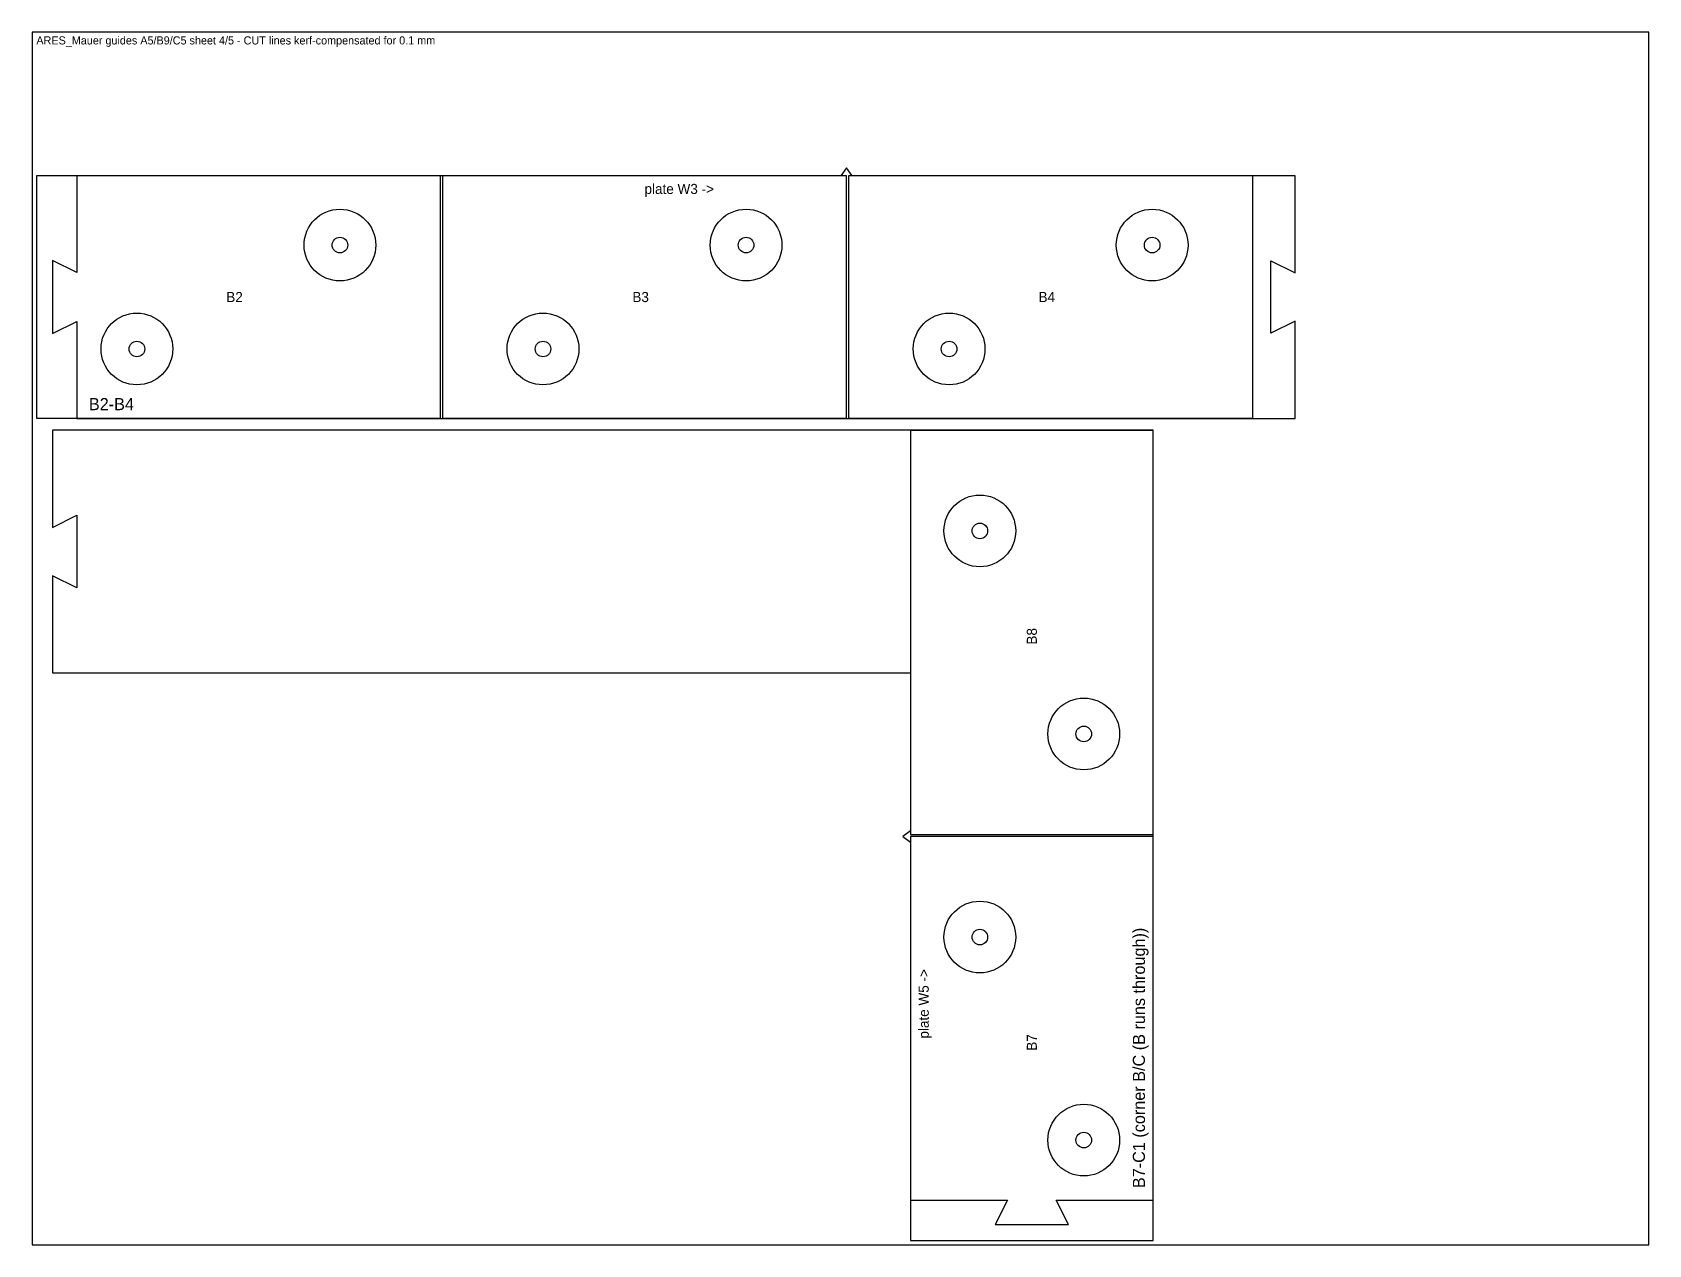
# Model space of a CAD drawing. Extents: x 0 to 800, y 0 to 600.
import ezdxf

# ---------------------------------------------------------------- set-up
doc = ezdxf.new("R2010")
doc.units = 0
for name, color, linetype in [('CUT', 1, 'CONTINUOUS'), ('ENGRAVE', 5, 'CONTINUOUS'), ('SHEET', 3, 'CONTINUOUS')]:
    doc.layers.add(name, color=color, linetype=linetype)

msp = doc.modelspace()

# ---------------------------------------------------------------- linework, layer by layer
at = {"layer": 'CUT', "color": 1}
for p, q in [((400.1747, 529.05), (21.95, 529.05)), ((21.95, 529.05), (21.95, 481.0809)), ((403, 532.8843), (400.1747, 529.05)), ((405.8253, 529.05), (403, 532.8843)), ((625.05, 529.05), (405.8253, 529.05)), ((625.05, 480.9692), (625.05, 529.05)), ((21.95, 481.0809), (9.95, 487.0809)), ((9.95, 487.0809), (9.95, 450.9191)), ((613, 451.0308), (613, 486.9692)), ((613, 486.9692), (625.05, 480.9692)), ((9.95, 450.9191), (21.95, 456.9191)), ((21.95, 456.9191), (21.95, 408.95)), ((625.05, 457.0308), (613, 451.0308)), ((625.05, 408.95), (625.05, 457.0308)), ((21.95, 408.95), (625.05, 408.95)), ((554.74, 403.05), (9.95, 403.05)), ((9.95, 403.05), (9.95, 354.9692)), ((554.74, 21.95), (554.74, 403.05)), ((9.95, 354.9692), (22, 360.9692)), ((22, 360.9692), (22, 325.0308)), ((22, 325.0308), (9.95, 331.0308)), ((9.95, 331.0308), (9.95, 282.95)), ((9.95, 282.95), (434.64, 282.95)), ((434.64, 282.95), (434.64, 204.8253)), ((434.64, 204.8253), (430.8057, 202)), ((430.8057, 202), (434.64, 199.1747)), ((434.64, 199.1747), (434.64, 21.95)), ((434.64, 21.95), (482.6091, 21.95)), ((482.6091, 21.95), (476.6091, 9.95)), ((512.7709, 9.95), (506.7709, 21.95)), ((506.7709, 21.95), (554.74, 21.95)), ((476.6091, 9.95), (512.7709, 9.95))]:
    msp.add_line(p, q, dxfattribs=at)
for centre in [(152.25, 494.714), (353.25, 494.714), (554.25, 494.714), (51.75, 443.286), (252.75, 443.286), (453.75, 443.286), (468.976, 353.25), (520.404, 252.75), (468.976, 152.25), (520.404, 51.75)]:
    msp.add_circle(centre, 3.86, dxfattribs=at)
at = {"layer": 'ENGRAVE', "color": 5}
for p, q in [((202, 529), (2, 529)), ((2, 529), (2, 409)), ((202, 409), (202, 529)), ((403, 529), (203, 529)), ((203, 529), (203, 409)), ((403, 409), (403, 529)), ((604, 529), (404, 529)), ((404, 529), (404, 409)), ((604, 409), (604, 529)), ((2, 409), (202, 409)), ((203, 409), (403, 409)), ((404, 409), (604, 409)), ((554.69, 403), (434.69, 403)), ((434.69, 403), (434.69, 203)), ((554.69, 203), (554.69, 403)), ((434.69, 203), (554.69, 203)), ((554.69, 202), (434.69, 202)), ((434.69, 202), (434.69, 2)), ((554.69, 2), (554.69, 202)), ((434.69, 2), (554.69, 2))]:
    msp.add_line(p, q, dxfattribs=at)
for centre in [(152.25, 494.714), (353.25, 494.714), (554.25, 494.714), (51.75, 443.286), (252.75, 443.286), (453.75, 443.286), (468.976, 353.25), (520.404, 252.75), (468.976, 152.25), (520.404, 51.75)]:
    msp.add_circle(centre, 17.75, dxfattribs=at)
at = {"layer": 'SHEET', "color": 3}
for p, q in [((800, 600), (0, 600)), ((0, 600), (0, 0)), ((800, 0), (800, 600)), ((0, 0), (800, 0))]:
    msp.add_line(p, q, dxfattribs=at)

# ---------------------------------------------------------------- texts
at = {"layer": 'ENGRAVE', "color": 5}
for s, height, p in [('plate W3 ->', 5, (303, 520)), ('B2', 5, (96, 466.5)), ('B3', 5, (297, 466.5)), ('B4', 5, (498, 466.5)), ('B2-B4', 6, (28, 413))]:
    msp.add_text(s, height=height, dxfattribs=at).set_placement(p)
for s, height, p in [('B8', 5, (497.19, 297)), ('B7-C1 (corner B/C (B runs through))', 6, (550.69, 28)), ('plate W5 ->', 5, (443.69, 102)), ('B7', 5, (497.19, 96))]:
    msp.add_text(s, height=height, rotation=90, dxfattribs=at).set_placement(p)
at = {"layer": 'SHEET', "color": 3}
msp.add_text('ARES_Mauer guides A5/B9/C5 sheet 4/5 - CUT lines kerf-compensated for 0.1 mm', height=4, dxfattribs=at).set_placement((2, 594))

doc.saveas('drawing.dxf')
